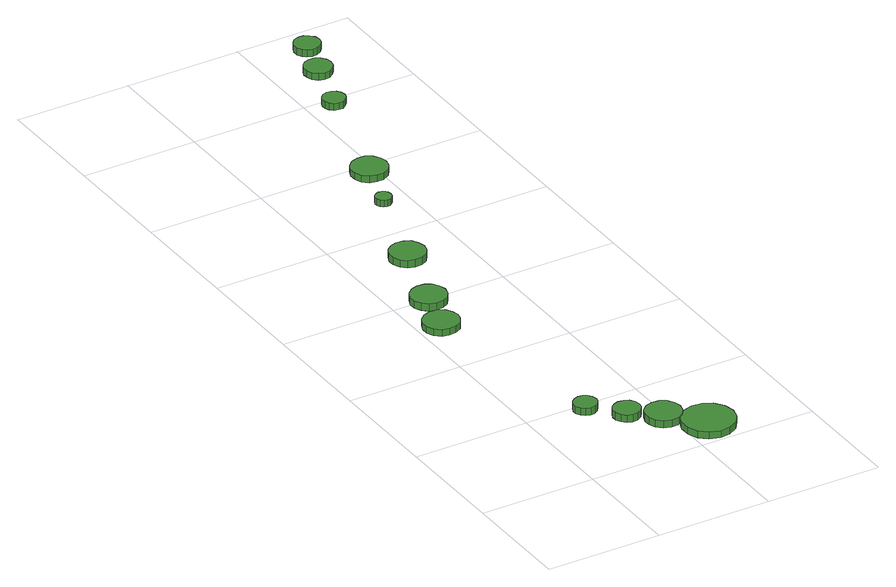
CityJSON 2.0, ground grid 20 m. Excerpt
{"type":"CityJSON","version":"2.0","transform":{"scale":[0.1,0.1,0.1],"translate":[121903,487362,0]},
"CityObjects":{
"tree1":{"type":"SolitaryVegetationObject","attributes":{"function":"something"},"geometry":[{"type":"MultiSurface","lod":"1","boundaries":[[[0,1,2,3,4,5,6,7,8,9,10,11,12,13,14]],[[15,16,17,18,19,20,21,22,23,24,25,26,27,28,29]],[[0,29,28,1]],[[1,28,27,2]],[[2,27,26,3]],[[3,26,25,4]],[[4,25,24,5]],[[5,24,23,6]],[[6,23,22,7]],[[7,22,21,8]],[[8,21,20,9]],[[9,20,19,10]],[[10,19,18,11]],[[11,18,17,12]],[[12,17,16,13]],[[13,16,15,14]],[[14,15,29,0]]]}]},
"tree2":{"type":"SolitaryVegetationObject","attributes":{"function":"something"},"geometry":[{"type":"MultiSurface","lod":"1","boundaries":[[[30,31,32,33,34,35,36,37,38,39,40,41,42,43,44]],[[45,46,47,48,49,50,51,52,53,54,55,56,57,58,59]],[[30,59,58,31]],[[31,58,57,32]],[[32,57,56,33]],[[33,56,55,34]],[[34,55,54,35]],[[35,54,53,36]],[[36,53,52,37]],[[37,52,51,38]],[[38,51,50,39]],[[39,50,49,40]],[[40,49,48,41]],[[41,48,47,42]],[[42,47,46,43]],[[43,46,45,44]],[[44,45,59,30]]]}]},
"tree3":{"type":"SolitaryVegetationObject","attributes":{"function":"something"},"geometry":[{"type":"MultiSurface","lod":"1","boundaries":[[[60,61,62,63,64,65,66,67,68,69,70,71,72,73,74]],[[75,76,77,78,79,80,81,82,83,84,85,86,87,88,89]],[[60,89,88,61]],[[61,88,87,62]],[[62,87,86,63]],[[63,86,85,64]],[[64,85,84,65]],[[65,84,83,66]],[[66,83,82,67]],[[67,82,81,68]],[[68,81,80,69]],[[69,80,79,70]],[[70,79,78,71]],[[71,78,77,72]],[[72,77,76,73]],[[73,76,75,74]],[[74,75,89,60]]]}]},
"tree4":{"type":"SolitaryVegetationObject","attributes":{"function":"something"},"geometry":[{"type":"MultiSurface","lod":"1","boundaries":[[[90,91,92,93,94,95,96,97,98,99,100,101,102,103,104]],[[105,106,107,108,109,110,111,112,113,114,115,116,117,118,119]],[[90,119,118,91]],[[91,118,117,92]],[[92,117,116,93]],[[93,116,115,94]],[[94,115,114,95]],[[95,114,113,96]],[[96,113,112,97]],[[97,112,111,98]],[[98,111,110,99]],[[99,110,109,100]],[[100,109,108,101]],[[101,108,107,102]],[[102,107,106,103]],[[103,106,105,104]],[[104,105,119,90]]]}]},
"tree5":{"type":"SolitaryVegetationObject","attributes":{"function":"something"},"geometry":[{"type":"MultiSurface","lod":"1","boundaries":[[[120,121,122,123,124,125,126,127,128,129,130,131,132,133,134]],[[135,136,137,138,139,140,141,142,143,144,145,146,147,148,149]],[[120,149,148,121]],[[121,148,147,122]],[[122,147,146,123]],[[123,146,145,124]],[[124,145,144,125]],[[125,144,143,126]],[[126,143,142,127]],[[127,142,141,128]],[[128,141,140,129]],[[129,140,139,130]],[[130,139,138,131]],[[131,138,137,132]],[[132,137,136,133]],[[133,136,135,134]],[[134,135,149,120]]]}]},
"tree6":{"type":"SolitaryVegetationObject","attributes":{"function":"something"},"geometry":[{"type":"MultiSurface","lod":"1","boundaries":[[[150,151,152,153,154,155,156,157,158,159,160,161,162,163,164]],[[165,166,167,168,169,170,171,172,173,174,175,176,177,178,179]],[[150,179,178,151]],[[151,178,177,152]],[[152,177,176,153]],[[153,176,175,154]],[[154,175,174,155]],[[155,174,173,156]],[[156,173,172,157]],[[157,172,171,158]],[[158,171,170,159]],[[159,170,169,160]],[[160,169,168,161]],[[161,168,167,162]],[[162,167,166,163]],[[163,166,165,164]],[[164,165,179,150]]]}]},
"tree7":{"type":"SolitaryVegetationObject","attributes":{"function":"something"},"geometry":[{"type":"MultiSurface","lod":"1","boundaries":[[[180,181,182,183,184,185,186,187,188,189,190,191,192,193,194]],[[195,196,197,198,199,200,201,202,203,204,205,206,207,208,209]],[[180,209,208,181]],[[181,208,207,182]],[[182,207,206,183]],[[183,206,205,184]],[[184,205,204,185]],[[185,204,203,186]],[[186,203,202,187]],[[187,202,201,188]],[[188,201,200,189]],[[189,200,199,190]],[[190,199,198,191]],[[191,198,197,192]],[[192,197,196,193]],[[193,196,195,194]],[[194,195,209,180]]]}]},
"tree8":{"type":"SolitaryVegetationObject","attributes":{"function":"something"},"geometry":[{"type":"MultiSurface","lod":"1","boundaries":[[[210,211,212,213,214,215,216,217,218,219,220,221,222,223,224]],[[225,226,227,228,229,230,231,232,233,234,235,236,237,238,239]],[[210,239,238,211]],[[211,238,237,212]],[[212,237,236,213]],[[213,236,235,214]],[[214,235,234,215]],[[215,234,233,216]],[[216,233,232,217]],[[217,232,231,218]],[[218,231,230,219]],[[219,230,229,220]],[[220,229,228,221]],[[221,228,227,222]],[[222,227,226,223]],[[223,226,225,224]],[[224,225,239,210]]]}]},
"tree9":{"type":"SolitaryVegetationObject","attributes":{"function":"something"},"geometry":[{"type":"MultiSurface","lod":"1","boundaries":[[[240,241,242,243,244,245,246,247,248,249,250,251,252,253,254]],[[255,256,257,258,259,260,261,262,263,264,265,266,267,268,269]],[[240,269,268,241]],[[241,268,267,242]],[[242,267,266,243]],[[243,266,265,244]],[[244,265,264,245]],[[245,264,263,246]],[[246,263,262,247]],[[247,262,261,248]],[[248,261,260,249]],[[249,260,259,250]],[[250,259,258,251]],[[251,258,257,252]],[[252,257,256,253]],[[253,256,255,254]],[[254,255,269,240]]]}]},
"tree10":{"type":"SolitaryVegetationObject","attributes":{"function":"something"},"geometry":[{"type":"MultiSurface","lod":"1","boundaries":[[[270,271,272,273,274,275,276,277,278,279,280,281,282,283,284]],[[285,286,287,288,289,290,291,292,293,294,295,296,297,298,299]],[[270,299,298,271]],[[271,298,297,272]],[[272,297,296,273]],[[273,296,295,274]],[[274,295,294,275]],[[275,294,293,276]],[[276,293,292,277]],[[277,292,291,278]],[[278,291,290,279]],[[279,290,289,280]],[[280,289,288,281]],[[281,288,287,282]],[[282,287,286,283]],[[283,286,285,284]],[[284,285,299,270]]]}]},
"tree11":{"type":"SolitaryVegetationObject","attributes":{"function":"something"},"geometry":[{"type":"MultiSurface","lod":"1","boundaries":[[[300,301,302,303,304,305,306,307,308,309,310,311,312,313,314]],[[315,316,317,318,319,320,321,322,323,324,325,326,327,328,329]],[[300,329,328,301]],[[301,328,327,302]],[[302,327,326,303]],[[303,326,325,304]],[[304,325,324,305]],[[305,324,323,306]],[[306,323,322,307]],[[307,322,321,308]],[[308,321,320,309]],[[309,320,319,310]],[[310,319,318,311]],[[311,318,317,312]],[[312,317,316,313]],[[313,316,315,314]],[[314,315,329,300]]]}]},
"tree12":{"type":"SolitaryVegetationObject","attributes":{"function":"something"},"geometry":[{"type":"MultiSurface","lod":"1","boundaries":[[[330,331,332,333,334,335,336,337,338,339,340,341,342,343,344]],[[345,346,347,348,349,350,351,352,353,354,355,356,357,358,359]],[[330,359,358,331]],[[331,358,357,332]],[[332,357,356,333]],[[333,356,355,334]],[[334,355,354,335]],[[335,354,353,336]],[[336,353,352,337]],[[337,352,351,338]],[[338,351,350,339]],[[339,350,349,340]],[[340,349,348,341]],[[341,348,347,342]],[[342,347,346,343]],[[343,346,345,344]],[[344,345,359,330]]]}]}
},
"vertices":[
[117,182,21],[115,190,21],[110,197,21],[103,201,21],[95,202,21],[87,199,21],[81,194,21],[77,186,21],[77,178,21],[81,170,21],[87,165,21],[95,162,21],[103,163,21],[110,167,21],[115,174,21],[115,174,8],[110,167,8],[103,163,8],[95,162,8],[87,165,8],[81,170,8],[77,178,8],[77,186,8],[81,194,8],[87,199,8],[95,202,8],[103,201,8],[110,197,8],[115,190,8],[117,182,8],
[170,139,17],[168,149,17],[162,157,17],[154,161,17],[144,162,17],[135,159,17],[128,153,17],[124,144,17],[124,135,17],[128,126,17],[135,119,17],[144,116,17],[154,117,17],[162,122,17],[168,130,17],[168,130,4],[162,122,4],[154,117,4],[144,116,4],[135,119,4],[128,126,4],[124,135,4],[124,144,4],[128,153,4],[135,159,4],[144,162,4],[154,161,4],[162,157,4],[168,149,4],[170,139,4],
[66,514,20],[63,526,20],[56,537,20],[45,543,20],[32,544,20],[20,540,20],[10,532,20],[5,520,20],[5,508,20],[10,496,20],[20,487,20],[32,484,20],[45,485,20],[56,491,20],[63,502,20],[63,502,8],[56,491,8],[45,485,8],[32,484,8],[20,487,8],[10,496,8],[5,508,8],[5,520,8],[10,532,8],[20,540,8],[32,544,8],[45,543,8],[56,537,8],[63,526,8],[66,514,8],
[220,99,19],[217,112,19],[210,122,19],[199,129,19],[186,130,19],[173,126,19],[164,117,19],[159,105,19],[159,93,19],[164,81,19],[173,72,19],[186,68,19],[199,69,19],[210,76,19],[217,86,19],[217,86,6],[210,76,6],[199,69,6],[186,68,6],[173,72,6],[164,81,6],[159,93,6],[159,105,6],[164,117,6],[173,126,6],[186,130,6],[199,129,6],[210,122,6],[217,112,6],[220,99,6],
[91,594,18],[88,606,18],[81,617,18],[70,623,18],[57,624,18],[45,620,18],[36,612,18],[30,600,18],[30,588,18],[36,576,18],[45,567,18],[57,564,18],[70,565,18],[81,571,18],[88,581,18],[88,581,5],[81,571,5],[70,565,5],[57,564,5],[45,567,5],[36,576,5],[30,588,5],[30,600,5],[36,612,5],[45,620,5],[57,624,5],[70,623,5],[81,617,5],[88,606,5],[91,594,5],
[285,47,17],[281,66,17],[270,81,17],[254,90,17],[236,92,17],[218,86,17],[204,74,17],[197,57,17],[197,38,17],[204,21,17],[218,9,17],[236,3,17],[254,5,17],[270,14,17],[281,29,17],[281,29,5],[270,14,5],[254,5,5],[236,3,5],[218,9,5],[204,21,5],[197,38,5],[197,57,5],[204,74,5],[218,86,5],[236,92,5],[254,90,5],[270,81,5],[281,66,5],[285,47,5],
[132,725,17],[129,737,17],[122,748,17],[111,754,17],[98,755,17],[86,751,17],[77,743,17],[71,731,17],[71,719,17],[77,707,17],[86,698,17],[98,695,17],[111,696,17],[122,702,17],[129,712,17],[129,712,4],[122,702,4],[111,696,4],[98,695,4],[86,698,4],[77,707,4],[71,719,4],[71,731,4],[77,743,4],[86,751,4],[98,755,4],[111,754,4],[122,748,4],[129,737,4],[132,725,4],
[169,887,17],[168,893,17],[165,897,17],[160,900,17],[154,901,17],[149,899,17],[144,895,17],[142,890,17],[142,884,17],[144,879,17],[149,875,17],[154,873,17],[160,874,17],[165,877,17],[168,881,17],[168,881,5],[165,877,5],[160,874,5],[154,873,5],[149,875,5],[144,879,5],[142,884,5],[142,890,5],[144,895,5],[149,899,5],[154,901,5],[160,900,5],[165,897,5],[168,893,5],[169,887,5],
[211,970,21],[208,983,21],[201,993,21],[189,1000,21],[177,1001,21],[164,997,21],[155,988,21],[150,977,21],[150,964,21],[155,952,21],[164,944,21],[177,940,21],[189,941,21],[201,947,21],[208,958,21],[208,958,9],[201,947,9],[189,941,9],[177,940,9],[164,944,9],[155,952,9],[150,964,9],[150,977,9],[155,988,9],[164,997,9],[177,1001,9],[189,1000,9],[201,993,9],[208,983,9],[211,970,9],
[261,1178,21],[259,1186,21],[254,1192,21],[247,1196,21],[239,1197,21],[231,1195,21],[225,1189,21],[222,1182,21],[222,1174,21],[225,1167,21],[231,1161,21],[239,1159,21],[247,1159,21],[254,1164,21],[259,1170,21],[259,1170,9],[254,1164,9],[247,1159,9],[239,1159,9],[231,1161,9],[225,1167,9],[222,1174,9],[222,1182,9],[225,1189,9],[231,1195,9],[239,1197,9],[247,1196,9],[254,1192,9],[259,1186,9],[261,1178,9],
[297,1279,17],[295,1289,17],[289,1297,17],[281,1302,17],[271,1303,17],[261,1300,17],[254,1293,17],[250,1284,17],[250,1274,17],[254,1265,17],[261,1258,17],[271,1255,17],[281,1256,17],[289,1261,17],[295,1269,17],[295,1269,5],[289,1261,5],[281,1256,5],[271,1255,5],[261,1258,5],[254,1265,5],[250,1274,5],[250,1284,5],[254,1293,5],[261,1300,5],[271,1303,5],[281,1302,5],[289,1297,5],[295,1289,5],[297,1279,5],
[318,1349,16],[316,1358,16],[310,1365,16],[302,1370,16],[293,1371,16],[284,1368,16],[278,1362,16],[274,1354,16],[274,1344,16],[278,1336,16],[284,1330,16],[293,1327,16],[302,1328,16],[310,1332,16],[316,1340,16],[316,1340,3],[310,1332,3],[302,1328,3],[293,1327,3],[284,1330,3],[278,1336,3],[274,1344,3],[274,1354,3],[278,1362,3],[284,1368,3],[293,1371,3],[302,1370,3],[310,1365,3],[316,1358,3],[318,1349,3]
]}
